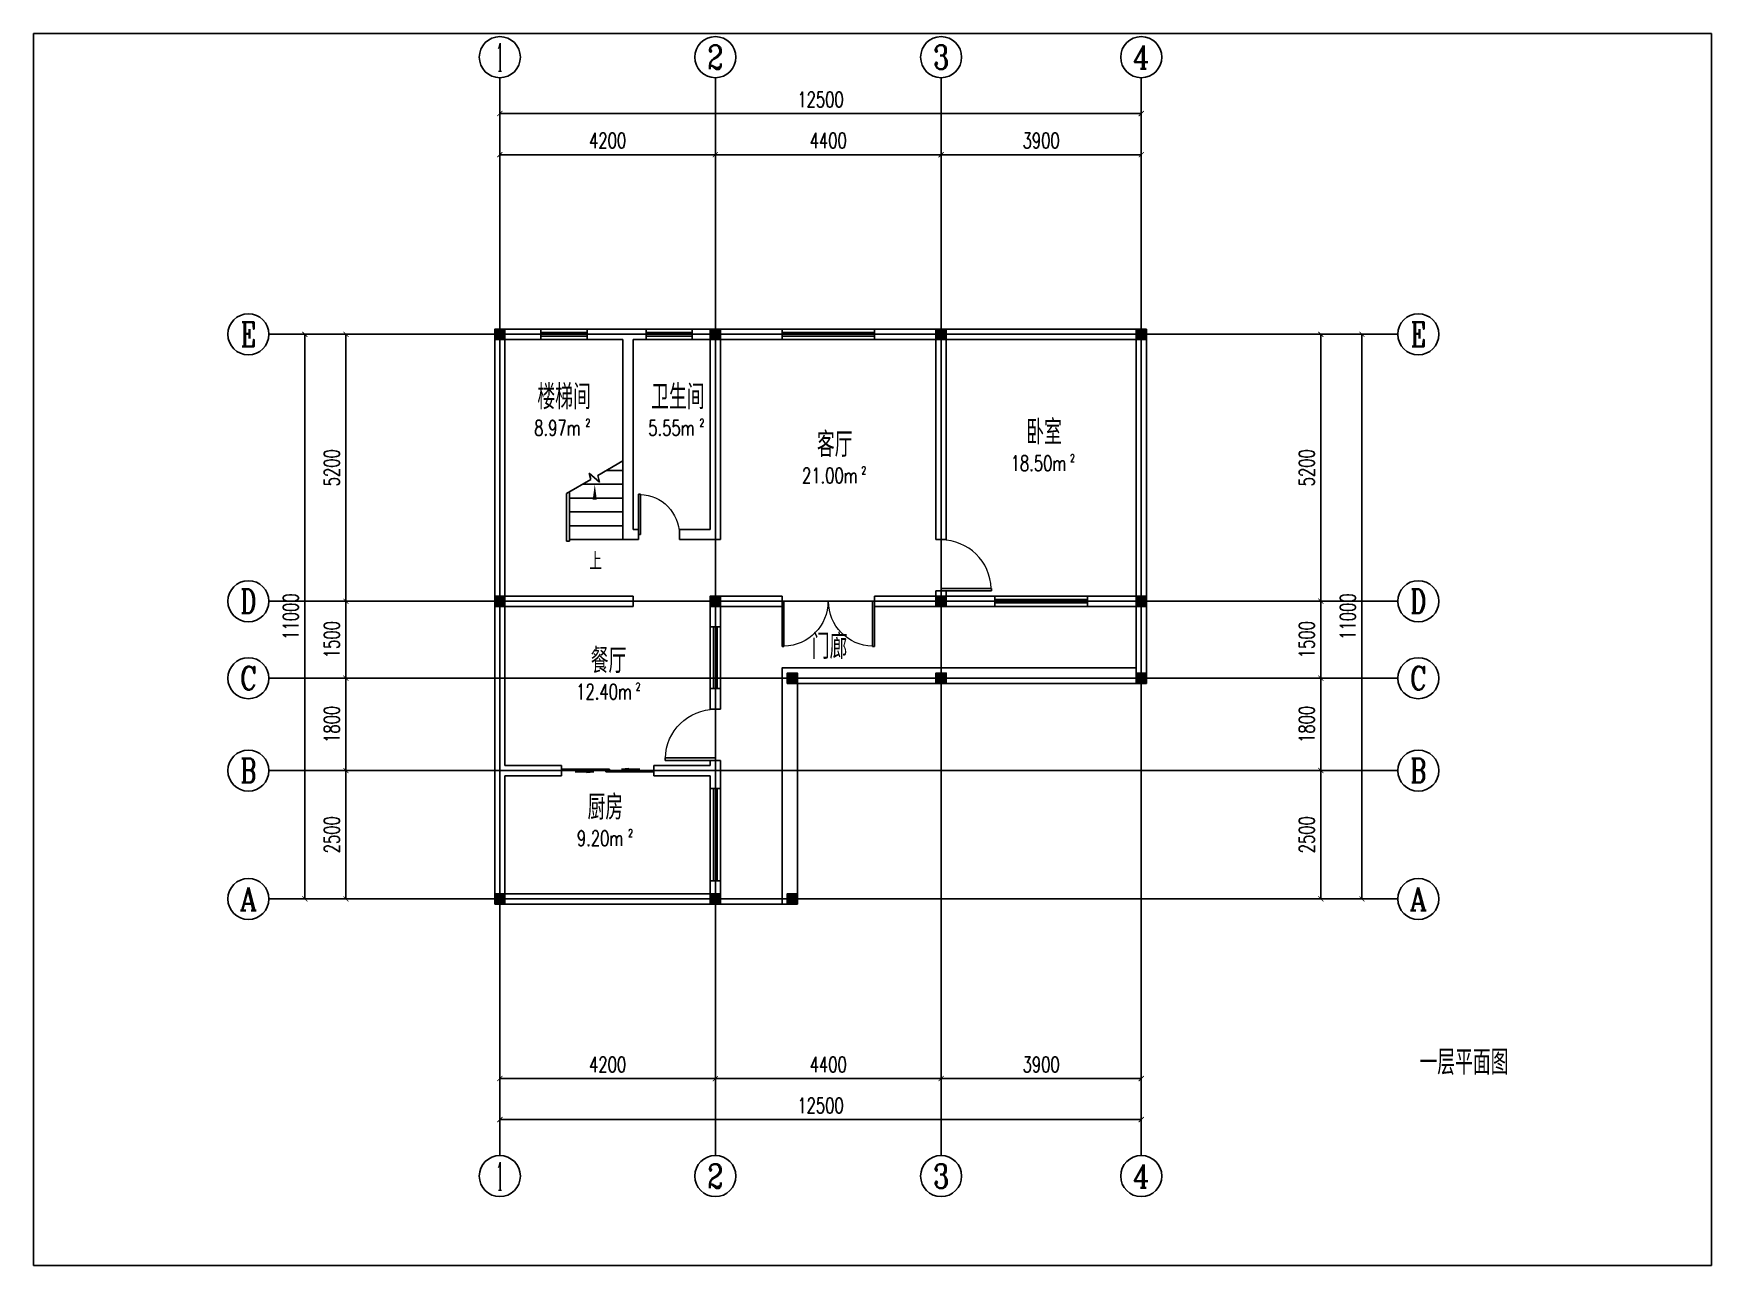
# Model space of a CAD drawing. Header units: millimetres. Extents: x 22619 to 89059, y -8810 to 15190.
# Drawn here: x 22619 to 55319, y -8810 to 15190 of the extents above; entities that cross this region are included whole.
import ezdxf
from ezdxf.enums import TextEntityAlignment as Align

# ---------------------------------------------------------------- set-up
doc = ezdxf.new("R2010")
doc.units = ezdxf.units.MM
for name, color, linetype in [('HT-A-AXIS-F01-NEW', 3, 'Continuous'), ('HT-A-AXIS-TEXT-F01-NEW', 7, 'Continuous'), ('HT-A-COLUMN-F01-NEW', 9, 'Continuous'), ('HT-A-DIMS-SYMB-F01-NEW', 3, 'Continuous'), ('HT-A-NOPLOT-F01-NEW', 1, 'Continuous'), ('HT-A-ROOM-F01-NEW', 7, 'Continuous'), ('HT-A-TEXT-F01-NEW', 7, 'Continuous'), ('HT-A-WALL-F01-NEW', 9, 'Continuous'), ('HT-A-WIND-F01-NEW', 4, 'Continuous'), ('PUB_HATCH', 8, 'Continuous'), ('PUB_TITLE', 4, 'Continuous'), ('STAIR', 2, 'Continuous')]:
    doc.layers.add(name, color=color, linetype=linetype)
doc.styles.add('_TCH_AXIS', font='COMPLEX', dxfattribs={"bigfont": 'GBCBIG'})
doc.styles.add('_TCH_DIM', font='SIMPLEX', dxfattribs={"bigfont": 'GBCBIG'})
doc.styles.add('_TCH_DIM_T3', font='SIMPLEX', dxfattribs={"width": 0.71, "bigfont": 'GBCBIG'})
doc.styles.add('_TCH_SPACE', font='SIMPLEX', dxfattribs={"bigfont": 'GBCBIG'})
doc.styles.add('COMPLEX', font='COMPLEX')
doc.dimstyles.new('_TCH_ARCH&&100', dxfattribs={"dimtxt": 297.5, "dimasz": 100, "dimexe": 250, "dimexo": 300, "dimgap": 126.25, "dimtad": 1, "dimdec": 0, "dimzin": 0, "dimdsep": 46, "dimtxsty": '_TCH_DIM_T3', "dimblk": 'ARCHTICK', "dimcen": 0.09, "dimclrt": 7, "dimazin": 2, "dimtfac": 1, "dimtdec": 0, "dimtix": 1, "dimtmove": 2, "dimatfit": 3, "dimfxl": 100, "dimtolj": 1, "dimtzin": 0, "dimarcsym": 0})

# ---------------------------------------------------------------- blocks, each defined once
blk = doc.blocks.new('_ArchTick')
at = {"color": 0, "linetype": 'ByBlock', "const_width": 0.15}
blk.add_lwpolyline([(-0.5, -0.5), (0.5, 0.5)], dxfattribs=at)
blk = doc.blocks.new('*D27')
at = {"layer": 'Defpoints', "color": 0, "transparency": 16777216}
for p in [(45206.44, 830.62), (47706.44, 830.62), (45206.44, -1669.38)]:
    blk.add_point(p, dxfattribs=at)
at = {"layer": 'HT-A-AXIS-F01-NEW', "color": 0, "lineweight": -2, "transparency": 16777216}
for p, q in [((45506.44, 830.62), (47956.44, 830.62)), ((47706.44, -1669.38), (47706.44, 830.62)), ((45506.44, -1669.38), (47956.44, -1669.38))]:
    blk.add_line(p, q, dxfattribs=at)
at = {"layer": 'HT-A-AXIS-F01-NEW', "color": 0, "lineweight": -2, "transparency": 16777216, "xscale": 100, "yscale": 100, "zscale": 100}
for p, rotation in [((47706.44, 830.62), 90), ((47706.44, -1669.38), 270)]:
    blk.add_blockref('_ArchTick', p, dxfattribs=dict(at, rotation=rotation))
at = {"layer": 'HT-A-AXIS-F01-NEW', "color": 7, "transparency": 16777216, "insert": (47431.44, -419.38), "char_height": 297.5, "attachment_point": 5, "rotation": 90, "style": '_TCH_DIM_T3'}
blk.add_mtext('\\A1;2500', dxfattribs=at)
blk = doc.blocks.new('*D28')
at = {"layer": 'Defpoints', "color": 0, "transparency": 16777216}
for p in [(45206.44, 2630.62), (47706.44, 2630.62), (45206.44, 830.62)]:
    blk.add_point(p, dxfattribs=at)
at = {"layer": 'HT-A-AXIS-F01-NEW', "color": 0, "lineweight": -2, "transparency": 16777216}
for p, q in [((45506.44, 2630.62), (47956.44, 2630.62)), ((47706.44, 830.62), (47706.44, 2630.62)), ((45506.44, 830.62), (47956.44, 830.62))]:
    blk.add_line(p, q, dxfattribs=at)
at = {"layer": 'HT-A-AXIS-F01-NEW', "color": 0, "lineweight": -2, "transparency": 16777216, "xscale": 100, "yscale": 100, "zscale": 100}
for p, rotation in [((47706.44, 2630.62), 90), ((47706.44, 830.62), 270)]:
    blk.add_blockref('_ArchTick', p, dxfattribs=dict(at, rotation=rotation))
at = {"layer": 'HT-A-AXIS-F01-NEW', "color": 7, "transparency": 16777216, "insert": (47431.44, 1730.62), "char_height": 297.5, "attachment_point": 5, "rotation": 90, "style": '_TCH_DIM_T3'}
blk.add_mtext('\\A1;1800', dxfattribs=at)
blk = doc.blocks.new('*D29')
at = {"layer": 'Defpoints', "color": 0, "transparency": 16777216}
for p in [(45206.44, 4130.62), (47706.44, 4130.62), (45206.44, 2630.62)]:
    blk.add_point(p, dxfattribs=at)
at = {"layer": 'HT-A-AXIS-F01-NEW', "color": 0, "lineweight": -2, "transparency": 16777216}
for p, q in [((45506.44, 4130.62), (47956.44, 4130.62)), ((47706.44, 2630.62), (47706.44, 4130.62)), ((45506.44, 2630.62), (47956.44, 2630.62))]:
    blk.add_line(p, q, dxfattribs=at)
at = {"layer": 'HT-A-AXIS-F01-NEW', "color": 0, "lineweight": -2, "transparency": 16777216, "xscale": 100, "yscale": 100, "zscale": 100}
for p, rotation in [((47706.44, 4130.62), 90), ((47706.44, 2630.62), 270)]:
    blk.add_blockref('_ArchTick', p, dxfattribs=dict(at, rotation=rotation))
at = {"layer": 'HT-A-AXIS-F01-NEW', "color": 7, "transparency": 16777216, "insert": (47431.44, 3380.62), "char_height": 297.5, "attachment_point": 5, "rotation": 90, "style": '_TCH_DIM_T3'}
blk.add_mtext('\\A1;1500', dxfattribs=at)
blk = doc.blocks.new('*D30')
at = {"layer": 'Defpoints', "color": 0, "transparency": 16777216}
for p in [(45206.44, 9330.62), (47706.44, 9330.62), (45206.44, 4130.62)]:
    blk.add_point(p, dxfattribs=at)
at = {"layer": 'HT-A-AXIS-F01-NEW', "color": 0, "lineweight": -2, "transparency": 16777216}
for p, q in [((45506.44, 9330.62), (47956.44, 9330.62)), ((47706.44, 4130.62), (47706.44, 9330.62)), ((45506.44, 4130.62), (47956.44, 4130.62))]:
    blk.add_line(p, q, dxfattribs=at)
at = {"layer": 'HT-A-AXIS-F01-NEW', "color": 0, "lineweight": -2, "transparency": 16777216, "xscale": 100, "yscale": 100, "zscale": 100}
for p, rotation in [((47706.44, 9330.62), 90), ((47706.44, 4130.62), 270)]:
    blk.add_blockref('_ArchTick', p, dxfattribs=dict(at, rotation=rotation))
at = {"layer": 'HT-A-AXIS-F01-NEW', "color": 7, "transparency": 16777216, "insert": (47431.44, 6730.62), "char_height": 297.5, "attachment_point": 5, "rotation": 90, "style": '_TCH_DIM_T3'}
blk.add_mtext('\\A1;5200', dxfattribs=at)
blk = doc.blocks.new('*D31')
at = {"layer": 'Defpoints', "color": 0, "transparency": 16777216}
for p in [(45206.44, 9330.62), (48506.44, 9330.62), (45206.44, -1669.38)]:
    blk.add_point(p, dxfattribs=at)
at = {"layer": 'HT-A-AXIS-F01-NEW', "color": 0, "lineweight": -2, "transparency": 16777216}
for p, q in [((45506.44, 9330.62), (48756.44, 9330.62)), ((48506.44, -1669.38), (48506.44, 9330.62)), ((45506.44, -1669.38), (48756.44, -1669.38))]:
    blk.add_line(p, q, dxfattribs=at)
at = {"layer": 'HT-A-AXIS-F01-NEW', "color": 0, "lineweight": -2, "transparency": 16777216, "xscale": 100, "yscale": 100, "zscale": 100}
for p, rotation in [((48506.44, 9330.62), 90), ((48506.44, -1669.38), 270)]:
    blk.add_blockref('_ArchTick', p, dxfattribs=dict(at, rotation=rotation))
at = {"layer": 'HT-A-AXIS-F01-NEW', "color": 7, "transparency": 16777216, "insert": (48231.44, 3830.62), "char_height": 297.5, "attachment_point": 5, "rotation": 90, "style": '_TCH_DIM_T3'}
blk.add_mtext('\\A1;11000', dxfattribs=at)
blk = doc.blocks.new('*D32')
at = {"layer": 'Defpoints', "color": 0, "transparency": 16777216}
for p in [(28706.44, 830.62), (31206.44, 830.62), (31206.44, -1669.38)]:
    blk.add_point(p, dxfattribs=at)
at = {"layer": 'HT-A-AXIS-F01-NEW', "color": 0, "lineweight": -2, "transparency": 16777216}
for p, q in [((30906.44, 830.62), (28456.44, 830.62)), ((28706.44, -1669.38), (28706.44, 830.62)), ((30906.44, -1669.38), (28456.44, -1669.38))]:
    blk.add_line(p, q, dxfattribs=at)
at = {"layer": 'HT-A-AXIS-F01-NEW', "color": 0, "lineweight": -2, "transparency": 16777216, "xscale": 100, "yscale": 100, "zscale": 100}
for p, rotation in [((28706.44, 830.62), 90), ((28706.44, -1669.38), 270)]:
    blk.add_blockref('_ArchTick', p, dxfattribs=dict(at, rotation=rotation))
at = {"layer": 'HT-A-AXIS-F01-NEW', "color": 7, "transparency": 16777216, "insert": (28431.44, -419.38), "char_height": 297.5, "attachment_point": 5, "rotation": 90, "style": '_TCH_DIM_T3'}
blk.add_mtext('\\A1;2500', dxfattribs=at)
blk = doc.blocks.new('*D33')
at = {"layer": 'Defpoints', "color": 0, "transparency": 16777216}
for p in [(28706.44, 2630.62), (31206.44, 2630.62), (31206.44, 830.62)]:
    blk.add_point(p, dxfattribs=at)
at = {"layer": 'HT-A-AXIS-F01-NEW', "color": 0, "lineweight": -2, "transparency": 16777216}
for p, q in [((30906.44, 2630.62), (28456.44, 2630.62)), ((28706.44, 830.62), (28706.44, 2630.62)), ((30906.44, 830.62), (28456.44, 830.62))]:
    blk.add_line(p, q, dxfattribs=at)
at = {"layer": 'HT-A-AXIS-F01-NEW', "color": 0, "lineweight": -2, "transparency": 16777216, "xscale": 100, "yscale": 100, "zscale": 100}
for p, rotation in [((28706.44, 2630.62), 90), ((28706.44, 830.62), 270)]:
    blk.add_blockref('_ArchTick', p, dxfattribs=dict(at, rotation=rotation))
at = {"layer": 'HT-A-AXIS-F01-NEW', "color": 7, "transparency": 16777216, "insert": (28431.44, 1730.62), "char_height": 297.5, "attachment_point": 5, "rotation": 90, "style": '_TCH_DIM_T3'}
blk.add_mtext('\\A1;1800', dxfattribs=at)
blk = doc.blocks.new('*D34')
at = {"layer": 'Defpoints', "color": 0, "transparency": 16777216}
for p in [(28706.44, 4130.62), (31206.44, 4130.62), (31206.44, 2630.62)]:
    blk.add_point(p, dxfattribs=at)
at = {"layer": 'HT-A-AXIS-F01-NEW', "color": 0, "lineweight": -2, "transparency": 16777216}
for p, q in [((30906.44, 4130.62), (28456.44, 4130.62)), ((28706.44, 2630.62), (28706.44, 4130.62)), ((30906.44, 2630.62), (28456.44, 2630.62))]:
    blk.add_line(p, q, dxfattribs=at)
at = {"layer": 'HT-A-AXIS-F01-NEW', "color": 0, "lineweight": -2, "transparency": 16777216, "xscale": 100, "yscale": 100, "zscale": 100}
for p, rotation in [((28706.44, 4130.62), 90), ((28706.44, 2630.62), 270)]:
    blk.add_blockref('_ArchTick', p, dxfattribs=dict(at, rotation=rotation))
at = {"layer": 'HT-A-AXIS-F01-NEW', "color": 7, "transparency": 16777216, "insert": (28431.44, 3380.62), "char_height": 297.5, "attachment_point": 5, "rotation": 90, "style": '_TCH_DIM_T3'}
blk.add_mtext('\\A1;1500', dxfattribs=at)
blk = doc.blocks.new('*D35')
at = {"layer": 'Defpoints', "color": 0, "transparency": 16777216}
for p in [(28706.44, 9330.62), (31206.44, 9330.62), (31206.44, 4130.62)]:
    blk.add_point(p, dxfattribs=at)
at = {"layer": 'HT-A-AXIS-F01-NEW', "color": 0, "lineweight": -2, "transparency": 16777216}
for p, q in [((30906.44, 9330.62), (28456.44, 9330.62)), ((28706.44, 4130.62), (28706.44, 9330.62)), ((30906.44, 4130.62), (28456.44, 4130.62))]:
    blk.add_line(p, q, dxfattribs=at)
at = {"layer": 'HT-A-AXIS-F01-NEW', "color": 0, "lineweight": -2, "transparency": 16777216, "xscale": 100, "yscale": 100, "zscale": 100}
for p, rotation in [((28706.44, 9330.62), 90), ((28706.44, 4130.62), 270)]:
    blk.add_blockref('_ArchTick', p, dxfattribs=dict(at, rotation=rotation))
at = {"layer": 'HT-A-AXIS-F01-NEW', "color": 7, "transparency": 16777216, "insert": (28431.44, 6730.62), "char_height": 297.5, "attachment_point": 5, "rotation": 90, "style": '_TCH_DIM_T3'}
blk.add_mtext('\\A1;5200', dxfattribs=at)
blk = doc.blocks.new('*D36')
at = {"layer": 'Defpoints', "color": 0, "transparency": 16777216}
for p in [(27906.44, 9330.62), (31206.44, 9330.62), (31206.44, -1669.38)]:
    blk.add_point(p, dxfattribs=at)
at = {"layer": 'HT-A-AXIS-F01-NEW', "color": 0, "lineweight": -2, "transparency": 16777216}
for p, q in [((30906.44, 9330.62), (27656.44, 9330.62)), ((27906.44, -1669.38), (27906.44, 9330.62)), ((30906.44, -1669.38), (27656.44, -1669.38))]:
    blk.add_line(p, q, dxfattribs=at)
at = {"layer": 'HT-A-AXIS-F01-NEW', "color": 0, "lineweight": -2, "transparency": 16777216, "xscale": 100, "yscale": 100, "zscale": 100}
for p, rotation in [((27906.44, 9330.62), 90), ((27906.44, -1669.38), 270)]:
    blk.add_blockref('_ArchTick', p, dxfattribs=dict(at, rotation=rotation))
at = {"layer": 'HT-A-AXIS-F01-NEW', "color": 7, "transparency": 16777216, "insert": (27631.44, 3830.62), "char_height": 297.5, "attachment_point": 5, "rotation": 90, "style": '_TCH_DIM_T3'}
blk.add_mtext('\\A1;11000', dxfattribs=at)
blk = doc.blocks.new('*D37')
at = {"layer": 'Defpoints', "color": 0, "transparency": 16777216}
for p in [(35906.44, 12830.62), (31706.44, 10330.62), (35906.44, 10330.62)]:
    blk.add_point(p, dxfattribs=at)
at = {"layer": 'HT-A-AXIS-F01-NEW', "color": 0, "lineweight": -2, "transparency": 16777216}
for p, q in [((31706.44, 10630.62), (31706.44, 13080.62)), ((35906.44, 10630.62), (35906.44, 13080.62)), ((31706.44, 12830.62), (35906.44, 12830.62))]:
    blk.add_line(p, q, dxfattribs=at)
at = {"layer": 'HT-A-AXIS-F01-NEW', "color": 0, "lineweight": -2, "transparency": 16777216, "xscale": 100, "yscale": 100, "zscale": 100, "rotation": 180}
blk.add_blockref('_ArchTick', (31706.44, 12830.62), dxfattribs=at)
at = {"layer": 'HT-A-AXIS-F01-NEW', "color": 0, "lineweight": -2, "transparency": 16777216, "xscale": 100, "yscale": 100, "zscale": 100}
blk.add_blockref('_ArchTick', (35906.44, 12830.62), dxfattribs=at)
at = {"layer": 'HT-A-AXIS-F01-NEW', "color": 7, "transparency": 16777216, "insert": (33806.44, 13105.62), "char_height": 297.5, "attachment_point": 5, "style": '_TCH_DIM_T3'}
blk.add_mtext('\\A1;4200', dxfattribs=at)
blk = doc.blocks.new('*D38')
at = {"layer": 'Defpoints', "color": 0, "transparency": 16777216}
for p in [(40306.44, 12830.62), (35906.44, 10330.62), (40306.44, 10330.62)]:
    blk.add_point(p, dxfattribs=at)
at = {"layer": 'HT-A-AXIS-F01-NEW', "color": 0, "lineweight": -2, "transparency": 16777216}
for p, q in [((35906.44, 10630.62), (35906.44, 13080.62)), ((40306.44, 10630.62), (40306.44, 13080.62)), ((35906.44, 12830.62), (40306.44, 12830.62))]:
    blk.add_line(p, q, dxfattribs=at)
at = {"layer": 'HT-A-AXIS-F01-NEW', "color": 0, "lineweight": -2, "transparency": 16777216, "xscale": 100, "yscale": 100, "zscale": 100, "rotation": 180}
blk.add_blockref('_ArchTick', (35906.44, 12830.62), dxfattribs=at)
at = {"layer": 'HT-A-AXIS-F01-NEW', "color": 0, "lineweight": -2, "transparency": 16777216, "xscale": 100, "yscale": 100, "zscale": 100}
blk.add_blockref('_ArchTick', (40306.44, 12830.62), dxfattribs=at)
at = {"layer": 'HT-A-AXIS-F01-NEW', "color": 7, "transparency": 16777216, "insert": (38106.44, 13105.62), "char_height": 297.5, "attachment_point": 5, "style": '_TCH_DIM_T3'}
blk.add_mtext('\\A1;4400', dxfattribs=at)
blk = doc.blocks.new('*D39')
at = {"layer": 'Defpoints', "color": 0, "transparency": 16777216}
for p in [(44206.44, 12830.62), (40306.44, 10330.62), (44206.44, 10330.62)]:
    blk.add_point(p, dxfattribs=at)
at = {"layer": 'HT-A-AXIS-F01-NEW', "color": 0, "lineweight": -2, "transparency": 16777216}
for p, q in [((40306.44, 10630.62), (40306.44, 13080.62)), ((44206.44, 10630.62), (44206.44, 13080.62)), ((40306.44, 12830.62), (44206.44, 12830.62))]:
    blk.add_line(p, q, dxfattribs=at)
at = {"layer": 'HT-A-AXIS-F01-NEW', "color": 0, "lineweight": -2, "transparency": 16777216, "xscale": 100, "yscale": 100, "zscale": 100, "rotation": 180}
blk.add_blockref('_ArchTick', (40306.44, 12830.62), dxfattribs=at)
at = {"layer": 'HT-A-AXIS-F01-NEW', "color": 0, "lineweight": -2, "transparency": 16777216, "xscale": 100, "yscale": 100, "zscale": 100}
blk.add_blockref('_ArchTick', (44206.44, 12830.62), dxfattribs=at)
at = {"layer": 'HT-A-AXIS-F01-NEW', "color": 7, "transparency": 16777216, "insert": (42256.44, 13105.62), "char_height": 297.5, "attachment_point": 5, "style": '_TCH_DIM_T3'}
blk.add_mtext('\\A1;3900', dxfattribs=at)
blk = doc.blocks.new('*D40')
at = {"layer": 'Defpoints', "color": 0, "transparency": 16777216}
for p in [(44206.44, 13630.62), (31706.44, 10330.62), (44206.44, 10330.62)]:
    blk.add_point(p, dxfattribs=at)
at = {"layer": 'HT-A-AXIS-F01-NEW', "color": 0, "lineweight": -2, "transparency": 16777216}
for p, q in [((31706.44, 10630.62), (31706.44, 13880.62)), ((44206.44, 10630.62), (44206.44, 13880.62)), ((31706.44, 13630.62), (44206.44, 13630.62))]:
    blk.add_line(p, q, dxfattribs=at)
at = {"layer": 'HT-A-AXIS-F01-NEW', "color": 0, "lineweight": -2, "transparency": 16777216, "xscale": 100, "yscale": 100, "zscale": 100, "rotation": 180}
blk.add_blockref('_ArchTick', (31706.44, 13630.62), dxfattribs=at)
at = {"layer": 'HT-A-AXIS-F01-NEW', "color": 0, "lineweight": -2, "transparency": 16777216, "xscale": 100, "yscale": 100, "zscale": 100}
blk.add_blockref('_ArchTick', (44206.44, 13630.62), dxfattribs=at)
at = {"layer": 'HT-A-AXIS-F01-NEW', "color": 7, "transparency": 16777216, "insert": (37956.44, 13905.62), "char_height": 297.5, "attachment_point": 5, "style": '_TCH_DIM_T3'}
blk.add_mtext('\\A1;12500', dxfattribs=at)
blk = doc.blocks.new('*D41')
at = {"layer": 'Defpoints', "color": 0, "transparency": 16777216}
for p in [(31706.44, -2669.38), (35906.44, -2669.38), (35906.44, -5169.38)]:
    blk.add_point(p, dxfattribs=at)
at = {"layer": 'HT-A-AXIS-F01-NEW', "color": 0, "lineweight": -2, "transparency": 16777216}
for p, q in [((31706.44, -2969.38), (31706.44, -5419.38)), ((35906.44, -2969.38), (35906.44, -5419.38)), ((31706.44, -5169.38), (35906.44, -5169.38))]:
    blk.add_line(p, q, dxfattribs=at)
at = {"layer": 'HT-A-AXIS-F01-NEW', "color": 0, "lineweight": -2, "transparency": 16777216, "xscale": 100, "yscale": 100, "zscale": 100, "rotation": 180}
blk.add_blockref('_ArchTick', (31706.44, -5169.38), dxfattribs=at)
at = {"layer": 'HT-A-AXIS-F01-NEW', "color": 0, "lineweight": -2, "transparency": 16777216, "xscale": 100, "yscale": 100, "zscale": 100}
blk.add_blockref('_ArchTick', (35906.44, -5169.38), dxfattribs=at)
at = {"layer": 'HT-A-AXIS-F01-NEW', "color": 7, "transparency": 16777216, "insert": (33806.44, -4894.38), "char_height": 297.5, "attachment_point": 5, "style": '_TCH_DIM_T3'}
blk.add_mtext('\\A1;4200', dxfattribs=at)
blk = doc.blocks.new('*D42')
at = {"layer": 'Defpoints', "color": 0, "transparency": 16777216}
for p in [(35906.44, -2669.38), (40306.44, -2669.38), (40306.44, -5169.38)]:
    blk.add_point(p, dxfattribs=at)
at = {"layer": 'HT-A-AXIS-F01-NEW', "color": 0, "lineweight": -2, "transparency": 16777216}
for p, q in [((35906.44, -2969.38), (35906.44, -5419.38)), ((40306.44, -2969.38), (40306.44, -5419.38)), ((35906.44, -5169.38), (40306.44, -5169.38))]:
    blk.add_line(p, q, dxfattribs=at)
at = {"layer": 'HT-A-AXIS-F01-NEW', "color": 0, "lineweight": -2, "transparency": 16777216, "xscale": 100, "yscale": 100, "zscale": 100, "rotation": 180}
blk.add_blockref('_ArchTick', (35906.44, -5169.38), dxfattribs=at)
at = {"layer": 'HT-A-AXIS-F01-NEW', "color": 0, "lineweight": -2, "transparency": 16777216, "xscale": 100, "yscale": 100, "zscale": 100}
blk.add_blockref('_ArchTick', (40306.44, -5169.38), dxfattribs=at)
at = {"layer": 'HT-A-AXIS-F01-NEW', "color": 7, "transparency": 16777216, "insert": (38106.44, -4894.38), "char_height": 297.5, "attachment_point": 5, "style": '_TCH_DIM_T3'}
blk.add_mtext('\\A1;4400', dxfattribs=at)
blk = doc.blocks.new('*D43')
at = {"layer": 'Defpoints', "color": 0, "transparency": 16777216}
for p in [(40306.44, -2669.38), (44206.44, -2669.38), (44206.44, -5169.38)]:
    blk.add_point(p, dxfattribs=at)
at = {"layer": 'HT-A-AXIS-F01-NEW', "color": 0, "lineweight": -2, "transparency": 16777216}
for p, q in [((40306.44, -2969.38), (40306.44, -5419.38)), ((44206.44, -2969.38), (44206.44, -5419.38)), ((40306.44, -5169.38), (44206.44, -5169.38))]:
    blk.add_line(p, q, dxfattribs=at)
at = {"layer": 'HT-A-AXIS-F01-NEW', "color": 0, "lineweight": -2, "transparency": 16777216, "xscale": 100, "yscale": 100, "zscale": 100, "rotation": 180}
blk.add_blockref('_ArchTick', (40306.44, -5169.38), dxfattribs=at)
at = {"layer": 'HT-A-AXIS-F01-NEW', "color": 0, "lineweight": -2, "transparency": 16777216, "xscale": 100, "yscale": 100, "zscale": 100}
blk.add_blockref('_ArchTick', (44206.44, -5169.38), dxfattribs=at)
at = {"layer": 'HT-A-AXIS-F01-NEW', "color": 7, "transparency": 16777216, "insert": (42256.44, -4894.38), "char_height": 297.5, "attachment_point": 5, "style": '_TCH_DIM_T3'}
blk.add_mtext('\\A1;3900', dxfattribs=at)
blk = doc.blocks.new('*D44')
at = {"layer": 'Defpoints', "color": 0, "transparency": 16777216}
for p in [(31706.44, -2669.38), (44206.44, -2669.38), (44206.44, -5969.38)]:
    blk.add_point(p, dxfattribs=at)
at = {"layer": 'HT-A-AXIS-F01-NEW', "color": 0, "lineweight": -2, "transparency": 16777216}
for p, q in [((31706.44, -2969.38), (31706.44, -6219.38)), ((44206.44, -2969.38), (44206.44, -6219.38)), ((31706.44, -5969.38), (44206.44, -5969.38))]:
    blk.add_line(p, q, dxfattribs=at)
at = {"layer": 'HT-A-AXIS-F01-NEW', "color": 0, "lineweight": -2, "transparency": 16777216, "xscale": 100, "yscale": 100, "zscale": 100, "rotation": 180}
blk.add_blockref('_ArchTick', (31706.44, -5969.38), dxfattribs=at)
at = {"layer": 'HT-A-AXIS-F01-NEW', "color": 0, "lineweight": -2, "transparency": 16777216, "xscale": 100, "yscale": 100, "zscale": 100}
blk.add_blockref('_ArchTick', (44206.44, -5969.38), dxfattribs=at)
at = {"layer": 'HT-A-AXIS-F01-NEW', "color": 7, "transparency": 16777216, "insert": (37956.44, -5694.38), "char_height": 297.5, "attachment_point": 5, "style": '_TCH_DIM_T3'}
blk.add_mtext('\\A1;12500', dxfattribs=at)
blk = doc.blocks.new('_FZH')
blk.add_lwpolyline([(-0.5, -0.5), (0.5, -0.5), (0.5, 0.5), (-0.5, 0.5)], close=True)
at = {"layer": 'PUB_HATCH'}
blk.add_solid([(-0.5, -0.5), (0.5, -0.5), (-0.5, 0.5), (0.5, 0.5)], dxfattribs=at)
blk = doc.blocks.new('_AXISO')
blk.add_circle((0, 0), 0.5)
at = {"layer": 'HT-A-AXIS-TEXT-F01-NEW', "style": 'COMPLEX', "width": 1.04}
blk.add_attdef('A', text='', height=0.56, dxfattribs=at).set_placement((-0.25, -0.28), (0.25, -0.28), align=Align.FIT)
blk = doc.blocks.new('$DorLib2D$00000001')
for p, q in [((0.45, 0.98), (0.5, 0.98)), ((0.45, 0), (0.45, 0.98)), ((0.5, 0), (0.5, 0.98)), ((0.5, 0), (0.45, 0))]:
    blk.add_line(p, q)
at = {"lineweight": 13}
blk.add_arc((0.48, 0), 0.975, 91.47, 180, dxfattribs=at)
blk = doc.blocks.new('$DorLib2D$00000002')
for p, q in [((-0.5, 0), (-0.5, 0.49)), ((-0.48, 0.49), (-0.5, 0.49)), ((-0.48, 0), (-0.48, 0.49)), ((0.48, 0), (0.48, 0.49)), ((0.48, 0.49), (0.5, 0.49)), ((0.5, 0), (0.5, 0.49)), ((-0.5, 0), (-0.48, 0)), ((0.5, 0), (0.48, 0))]:
    blk.add_line(p, q)
at = {"lineweight": 13}
for centre, start, end in [((-0.49, 0), 0, 88.53), ((0.49, 0), 91.47, 180)]:
    blk.add_arc(centre, 0.487, start, end, dxfattribs=at)
blk = doc.blocks.new('$TCHSYS$WIN2D')
for p, q in [((-0.5, 0.5), (0.5, 0.5)), ((-0.5, 0.5), (-0.5, -0.5)), ((0.5, 0.5), (0.5, -0.5)), ((0.5, 0.17), (-0.5, 0.17)), ((0.5, -0.17), (-0.5, -0.17)), ((-0.5, -0.5), (0.5, -0.5))]:
    blk.add_line(p, q)
blk = doc.blocks.new('$DorLib2D$00000131')
at = {"color": 0, "linetype": 'Continuous'}
for p, q in [((0.15, 0.13), (0.23, 0.2)), ((0.23, 0.2), (0.23, 0.13)), ((-0.5, 0.13), (-0.5, 0)), ((0.02, 0.13), (-0.5, 0.13)), ((-0.5, 0), (0.02, 0)), ((-0.02, 0), (0.5, 0)), ((-0.02, -0.13), (-0.02, 0)), ((0.02, 0), (0.02, 0.13)), ((0.35, 0.13), (0.15, 0.13)), ((0.5, 0), (0.5, -0.13)), ((-0.35, -0.13), (-0.15, -0.13)), ((-0.23, -0.2), (-0.23, -0.13)), ((-0.15, -0.13), (-0.23, -0.2)), ((0.5, -0.13), (-0.02, -0.13))]:
    blk.add_line(p, q, dxfattribs=at)

msp = doc.modelspace()

# ---------------------------------------------------------------- linework, layer by layer
for points in [[(44106.44, 2830.62), (37206.44, 2830.62), (37206.44, -1769.38)], [(44106.44, 2530.62), (37506.44, 2530.62), (37506.44, -1769.38)], [(36006.44, -1769.38), (37506.44, -1769.38)]]:
    msp.add_lwpolyline(points)
at = {"layer": 'HT-A-AXIS-F01-NEW'}
for p, q in [((31706.44, 10330.62), (31706.44, 14330.62)), ((35906.44, 10330.62), (35906.44, 14330.62)), ((40306.44, 10330.62), (40306.44, 14330.62)), ((44206.44, 10330.62), (44206.44, 14330.62)), ((31206.44, 9330.62), (27206.44, 9330.62)), ((45206.44, 9330.62), (49206.44, 9330.62)), ((31206.44, 4130.62), (27206.44, 4130.62)), ((45206.44, 4130.62), (49206.44, 4130.62)), ((31206.44, 2630.62), (27206.44, 2630.62)), ((45206.44, 2630.62), (49206.44, 2630.62)), ((31206.44, 830.62), (27206.44, 830.62)), ((45206.44, 830.62), (49206.44, 830.62)), ((31206.44, -1669.38), (27206.44, -1669.38)), ((45206.44, -1669.38), (49206.44, -1669.38)), ((31706.44, -2669.38), (31706.44, -6669.38)), ((35906.44, -2669.38), (35906.44, -6669.38)), ((40306.44, -2669.38), (40306.44, -6669.38)), ((44206.44, -2669.38), (44206.44, -6669.38))]:
    msp.add_line(p, q, dxfattribs=at)
at = {"layer": 'HT-A-DIMS-SYMB-F01-NEW'}
msp.add_lwpolyline([(33556.44, 5195.62, 0, 0, 0), (33556.44, 6410.62, 0, 80, 0), (33556.44, 6110.62, 0, 0, 0)], format="xyseb", dxfattribs=at)
at = {"layer": 'HT-A-NOPLOT-F01-NEW'}
for p, q in [((31706.44, -2669.38), (31706.44, 10330.62)), ((35906.44, -2669.38), (35906.44, 10330.62)), ((40306.44, -2669.38), (40306.44, 10330.62)), ((44206.44, -2669.38), (44206.44, 10330.62)), ((31206.44, 9330.62), (45206.44, 9330.62)), ((31206.44, 4130.62), (45206.44, 4130.62)), ((31206.44, 2630.62), (45206.44, 2630.62)), ((31206.44, 830.62), (45206.44, 830.62)), ((31206.44, -1669.38), (45206.44, -1669.38))]:
    msp.add_line(p, q, dxfattribs=at)
at = {"layer": 'HT-A-WALL-F01-NEW'}
for p, q in [((31606.44, 4230.62), (31606.44, 9230.62)), ((32506.44, 9430.62), (31806.44, 9430.62)), ((31806.44, 9230.62), (32506.44, 9230.62)), ((31806.44, 4230.62), (31806.44, 9230.62)), ((32506.44, 9230.62), (32506.44, 9430.62)), ((34206.44, 9430.62), (33406.44, 9430.62)), ((33406.44, 9430.62), (33406.44, 9230.62)), ((33406.44, 9230.62), (34106.44, 9230.62)), ((34106.44, 9230.62), (34106.44, 5330.62)), ((34556.44, 9430.62), (34206.44, 9430.62)), ((34306.44, 9230.62), (34306.44, 5530.62)), ((34306.44, 9230.62), (34556.44, 9230.62)), ((34556.44, 9230.62), (34556.44, 9430.62)), ((35806.44, 9430.62), (35456.44, 9430.62)), ((35456.44, 9430.62), (35456.44, 9230.62)), ((35456.44, 9230.62), (35806.44, 9230.62)), ((35806.44, 9230.62), (35806.44, 5530.62)), ((37206.44, 9430.62), (36006.44, 9430.62)), ((36006.44, 9230.62), (37206.44, 9230.62)), ((36006.44, 9230.62), (36006.44, 5330.62)), ((37206.44, 9230.62), (37206.44, 9430.62)), ((40206.44, 9430.62), (39006.44, 9430.62)), ((39006.44, 9430.62), (39006.44, 9230.62)), ((39006.44, 9230.62), (40206.44, 9230.62)), ((40206.44, 9230.62), (40206.44, 5330.62)), ((40406.44, 9430.62), (44106.44, 9430.62)), ((40406.44, 5330.62), (40406.44, 9230.62)), ((40406.44, 9230.62), (44106.44, 9230.62)), ((44106.44, 9230.62), (44106.44, 4230.62)), ((44306.44, 9230.62), (44306.44, 4230.62)), ((34106.44, 5330.62), (34406.44, 5330.62)), ((34406.44, 5530.62), (34306.44, 5530.62)), ((34406.44, 5330.62), (34406.44, 5530.62)), ((35806.44, 5530.62), (35206.44, 5530.62)), ((35206.44, 5530.62), (35206.44, 5330.62)), ((35206.44, 5330.62), (36006.44, 5330.62)), ((40206.44, 5330.62), (40406.44, 5330.62)), ((40406.44, 4330.62), (40206.44, 4330.62)), ((40206.44, 4330.62), (40206.44, 4230.62)), ((40406.44, 4230.62), (40406.44, 4330.62)), ((31606.44, 830.62), (31606.44, 4030.62)), ((31806.44, 4230.62), (34306.44, 4230.62)), ((31806.44, 4030.62), (34306.44, 4030.62)), ((31806.44, 930.62), (31806.44, 4030.62)), ((34306.44, 4230.62), (34306.44, 4030.62)), ((35806.44, 4030.62), (35806.44, 3630.62)), ((37206.44, 4230.62), (36006.44, 4230.62)), ((36006.44, 3630.62), (36006.44, 4030.62)), ((36006.44, 4030.62), (37206.44, 4030.62)), ((37206.44, 4030.62), (37206.44, 4230.62)), ((40206.44, 4230.62), (39006.44, 4230.62)), ((39006.44, 4230.62), (39006.44, 4030.62)), ((39006.44, 4030.62), (40206.44, 4030.62)), ((41356.44, 4230.62), (40406.44, 4230.62)), ((40406.44, 4030.62), (41356.44, 4030.62)), ((41356.44, 4030.62), (41356.44, 4230.62)), ((44106.44, 4230.62), (43156.44, 4230.62)), ((43156.44, 4230.62), (43156.44, 4030.62)), ((43156.44, 4030.62), (44106.44, 4030.62)), ((44106.44, 4030.62), (44106.44, 2730.62)), ((44306.44, 4030.62), (44306.44, 2730.62)), ((35806.44, 3630.62), (36006.44, 3630.62)), ((35806.44, 2430.62), (35806.44, 2030.62)), ((36006.44, 2430.62), (35806.44, 2430.62)), ((36006.44, 2030.62), (36006.44, 2430.62)), ((35806.44, 2030.62), (36006.44, 2030.62)), ((36006.44, 1030.62), (35806.44, 1030.62)), ((35806.44, 1030.62), (35806.44, 930.62)), ((36006.44, 830.62), (36006.44, 1030.62)), ((31606.44, -1569.38), (31606.44, 830.62)), ((32906.44, 930.62), (31806.44, 930.62)), ((31806.44, -1569.38), (31806.44, 730.62)), ((31806.44, 730.62), (32906.44, 730.62)), ((32906.44, 730.62), (32906.44, 930.62)), ((35806.44, 930.62), (34706.44, 930.62)), ((34706.44, 930.62), (34706.44, 730.62)), ((34706.44, 730.62), (35806.44, 730.62)), ((35806.44, 730.62), (35806.44, 480.62)), ((36006.44, 480.62), (36006.44, 830.62)), ((35806.44, 480.62), (36006.44, 480.62)), ((35806.44, -1569.38), (31806.44, -1569.38)), ((36006.44, -1319.38), (35806.44, -1319.38)), ((35806.44, -1319.38), (35806.44, -1569.38)), ((36006.44, -1569.38), (36006.44, -1319.38)), ((35806.44, -1769.38), (31806.44, -1769.38))]:
    msp.add_line(p, q, dxfattribs=at)
at = {"layer": 'PUB_TITLE'}
msp.add_lwpolyline([(22619.14, -8809.87), (55319.14, -8809.87), (55319.14, 15190.13), (22619.14, 15190.13)], close=True, dxfattribs=at)
at = {"layer": 'STAIR'}
for p, q in [((33651.9, 6450.16), (33445.85, 6623.05)), ((33445.85, 6623.05), (33478.63, 6500.7)), ((34106.44, 6863.16), (33616.96, 6580.56)), ((33616.96, 6580.56), (33651.9, 6450.16)), ((33790.26, 6680.62), (34106.44, 6680.62)), ((34106.44, 5330.62), (34106.44, 6863.16)), ((33478.63, 6500.7), (33006.44, 6228.08)), ((33006.44, 5330.62), (33006.44, 6228.08)), ((33006.44, 5300.62), (33006.44, 6228.08)), ((33066.44, 5300.62), (33066.44, 6262.72)), ((33322.61, 6410.62), (34106.44, 6410.62)), ((33066.44, 6140.62), (34106.44, 6140.62)), ((33066.44, 5870.62), (34106.44, 5870.62)), ((33066.44, 5600.62), (34106.44, 5600.62)), ((33006.44, 5300.62), (33066.44, 5300.62)), ((33066.44, 5330.62), (34106.44, 5330.62))]:
    msp.add_line(p, q, dxfattribs=at)

# ---------------------------------------------------------------- block references
at = {"layer": 'HT-A-AXIS-F01-NEW'}
ref = msp.add_blockref('_AXISO', (31706.44, 14730.62), dxfattribs=dict(at, xscale=800, yscale=800, zscale=800))
ref.add_attrib('A', '1', dxfattribs={"layer": 'HT-A-AXIS-TEXT-F01-NEW', "height": 544.77, "style": '_TCH_AXIS', "width": 0.56}).set_placement((31641.58, 14458.24), (31771.29, 14458.24), align=Align.FIT)
ref = msp.add_blockref('_AXISO', (35906.44, 14730.62), dxfattribs=dict(at, xscale=800, yscale=800, zscale=800))
ref.add_attrib('A', '2', dxfattribs={"layer": 'HT-A-AXIS-TEXT-F01-NEW', "height": 465.95, "style": '_TCH_AXIS'}).set_placement((35751.12, 14497.65), (36061.75, 14497.65), align=Align.FIT)
ref = msp.add_blockref('_AXISO', (40306.44, 14730.62), dxfattribs=dict(at, xscale=800, yscale=800, zscale=800))
ref.add_attrib('A', '3', dxfattribs={"layer": 'HT-A-AXIS-TEXT-F01-NEW', "height": 465.95, "style": '_TCH_AXIS'}).set_placement((40151.12, 14497.65), (40461.75, 14497.65), align=Align.FIT)
ref = msp.add_blockref('_AXISO', (44206.44, 14730.62), dxfattribs=dict(at, xscale=800, yscale=800, zscale=800))
ref.add_attrib('A', '4', dxfattribs={"layer": 'HT-A-AXIS-TEXT-F01-NEW', "height": 455.69, "style": '_TCH_AXIS', "width": 0.94}).set_placement((44043.69, 14502.78), (44369.18, 14502.78), align=Align.FIT)
ref = msp.add_blockref('_AXISO', (26806.44, 9330.62), dxfattribs=dict(at, xscale=800, yscale=800, zscale=800))
ref.add_attrib('A', 'E', dxfattribs={"layer": 'HT-A-AXIS-TEXT-F01-NEW', "height": 476.15, "style": '_TCH_AXIS', "width": 0.81}).set_placement((26659.06, 9092.55), (26953.82, 9092.55), align=Align.FIT)
ref = msp.add_blockref('_AXISO', (49606.44, 9330.62), dxfattribs=dict(at, xscale=800, yscale=800, zscale=800))
ref.add_attrib('A', 'E', dxfattribs={"layer": 'HT-A-AXIS-TEXT-F01-NEW', "height": 476.15, "style": '_TCH_AXIS', "width": 0.81}).set_placement((49459.06, 9092.55), (49753.82, 9092.55), align=Align.FIT)
ref = msp.add_blockref('_AXISO', (26806.44, 4130.62), dxfattribs=dict(at, xscale=800, yscale=800, zscale=800))
ref.add_attrib('A', 'D', dxfattribs={"layer": 'HT-A-AXIS-TEXT-F01-NEW', "height": 465.95, "style": '_TCH_AXIS', "width": 0.82}).set_placement((26651.12, 3897.65), (26961.75, 3897.65), align=Align.FIT)
ref = msp.add_blockref('_AXISO', (49606.44, 4130.62), dxfattribs=dict(at, xscale=800, yscale=800, zscale=800))
ref.add_attrib('A', 'D', dxfattribs={"layer": 'HT-A-AXIS-TEXT-F01-NEW', "height": 465.95, "style": '_TCH_AXIS', "width": 0.82}).set_placement((49451.12, 3897.65), (49761.75, 3897.65), align=Align.FIT)
ref = msp.add_blockref('_AXISO', (26806.44, 2630.62), dxfattribs=dict(at, xscale=800, yscale=800, zscale=800))
ref.add_attrib('A', 'C', dxfattribs={"layer": 'HT-A-AXIS-TEXT-F01-NEW', "height": 455.69, "style": '_TCH_AXIS'}).set_placement((26643.69, 2402.78), (26969.18, 2402.78), align=Align.FIT)
ref = msp.add_blockref('_AXISO', (49606.44, 2630.62), dxfattribs=dict(at, xscale=800, yscale=800, zscale=800))
ref.add_attrib('A', 'C', dxfattribs={"layer": 'HT-A-AXIS-TEXT-F01-NEW', "height": 455.69, "style": '_TCH_AXIS'}).set_placement((49443.69, 2402.78), (49769.18, 2402.78), align=Align.FIT)
ref = msp.add_blockref('_AXISO', (26806.44, 830.62), dxfattribs=dict(at, xscale=800, yscale=800, zscale=800))
ref.add_attrib('A', 'B', dxfattribs={"layer": 'HT-A-AXIS-TEXT-F01-NEW', "height": 465.95, "style": '_TCH_AXIS', "width": 0.82}).set_placement((26651.12, 597.65), (26961.75, 597.65), align=Align.FIT)
ref = msp.add_blockref('_AXISO', (49606.44, 830.62), dxfattribs=dict(at, xscale=800, yscale=800, zscale=800))
ref.add_attrib('A', 'B', dxfattribs={"layer": 'HT-A-AXIS-TEXT-F01-NEW', "height": 465.95, "style": '_TCH_AXIS', "width": 0.82}).set_placement((49451.12, 597.65), (49761.75, 597.65), align=Align.FIT)
ref = msp.add_blockref('_AXISO', (26806.44, -1669.38), dxfattribs=dict(at, xscale=800, yscale=800, zscale=800))
ref.add_attrib('A', 'A', dxfattribs={"layer": 'HT-A-AXIS-TEXT-F01-NEW', "height": 445.44, "style": '_TCH_AXIS', "width": 0.89}).set_placement((26636.74, -1892.1), (26976.13, -1892.1), align=Align.FIT)
ref = msp.add_blockref('_AXISO', (49606.44, -1669.38), dxfattribs=dict(at, xscale=800, yscale=800, zscale=800))
ref.add_attrib('A', 'A', dxfattribs={"layer": 'HT-A-AXIS-TEXT-F01-NEW', "height": 445.44, "style": '_TCH_AXIS', "width": 0.89}).set_placement((49436.74, -1892.1), (49776.13, -1892.1), align=Align.FIT)
ref = msp.add_blockref('_AXISO', (31706.44, -7069.38), dxfattribs=dict(at, xscale=800, yscale=800, zscale=800))
ref.add_attrib('A', '1', dxfattribs={"layer": 'HT-A-AXIS-TEXT-F01-NEW', "height": 544.77, "style": '_TCH_AXIS', "width": 0.56}).set_placement((31641.58, -7341.76), (31771.29, -7341.76), align=Align.FIT)
ref = msp.add_blockref('_AXISO', (35906.44, -7069.38), dxfattribs=dict(at, xscale=800, yscale=800, zscale=800))
ref.add_attrib('A', '2', dxfattribs={"layer": 'HT-A-AXIS-TEXT-F01-NEW', "height": 465.95, "style": '_TCH_AXIS'}).set_placement((35751.12, -7302.35), (36061.75, -7302.35), align=Align.FIT)
ref = msp.add_blockref('_AXISO', (40306.44, -7069.38), dxfattribs=dict(at, xscale=800, yscale=800, zscale=800))
ref.add_attrib('A', '3', dxfattribs={"layer": 'HT-A-AXIS-TEXT-F01-NEW', "height": 465.95, "style": '_TCH_AXIS'}).set_placement((40151.12, -7302.35), (40461.75, -7302.35), align=Align.FIT)
ref = msp.add_blockref('_AXISO', (44206.44, -7069.38), dxfattribs=dict(at, xscale=800, yscale=800, zscale=800))
ref.add_attrib('A', '4', dxfattribs={"layer": 'HT-A-AXIS-TEXT-F01-NEW', "height": 455.69, "style": '_TCH_AXIS', "width": 0.94}).set_placement((44043.69, -7297.22), (44369.18, -7297.22), align=Align.FIT)
at = {"layer": 'HT-A-COLUMN-F01-NEW', "xscale": 200, "yscale": 200, "zscale": 200}
for p in [(31706.44, 9330.62), (35906.44, 9330.62), (40306.44, 9330.62), (44206.44, 9330.62), (31706.44, 4130.62), (35906.44, 4130.62), (40306.44, 4130.62), (44206.44, 4130.62), (37406.44, 2630.62), (40306.44, 2630.62), (44206.44, 2630.62), (31706.44, -1669.38), (35906.44, -1669.38), (37406.44, -1669.38)]:
    msp.add_blockref('_FZH', p, dxfattribs=at)
at = {"layer": 'HT-A-WIND-F01-NEW'}
for name, p, xscale, yscale, zscale, rotation in [('$TCHSYS$WIN2D', (32956.44, 9330.62), -900, -200, -900, 360), ('$DorLib2D$00000001', (34806.44, 5430.62), 800, -800, 800, 180), ('$DorLib2D$00000001', (40306.44, 4830.62), 1000, 1000, 1000, 270), ('$DorLib2D$00000002', (38106.44, 4130.62), -1800, 1800, -1800, 180), ('$TCHSYS$WIN2D', (42256.44, 4130.62), -1800, -200, -1800, 180), ('$TCHSYS$WIN2D', (35906.44, 3030.62), -1200, -200, -1200, 270), ('$DorLib2D$00000001', (35906.44, 1530.62), 1000, -1000, 1000, 270), ('$TCHSYS$WIN2D', (35906.44, -419.38), -1800, 200, -1800, 270)]:
    msp.add_blockref(name, p, dxfattribs=dict(at, xscale=xscale, yscale=yscale, zscale=zscale, rotation=rotation))
at = {"layer": 'HT-A-WIND-F01-NEW', "yscale": 200}
for name, p, xscale, zscale in [('$TCHSYS$WIN2D', (35006.44, 9330.62), -900, -900), ('$TCHSYS$WIN2D', (38106.44, 9330.62), 1800, 1800), ('$DorLib2D$00000131', (33806.44, 830.62), 1800, 1800)]:
    msp.add_blockref(name, p, dxfattribs=dict(at, xscale=xscale, zscale=zscale))

# ---------------------------------------------------------------- texts
at = {"layer": 'HT-A-ROOM-F01-NEW', "style": '_TCH_SPACE'}
for s, p in [('楼梯间', (32437.89, 7869.7)), ('卫生间', (34654.91, 7869.7)), ('卧室', (41964.95, 7181.11)), ('客厅', (37885.27, 6941.84)), ('门廊', (37785.77, 3006.69)), ('餐厅', (33477.29, 2730.62)), ('厨房', (33415.97, -124.61)), ('一层平面图', (49628.16, -5094.17))]:
    msp.add_text(s, height=482.27, dxfattribs=at).set_placement(p)
at = {"layer": 'HT-A-ROOM-F01-NEW', "style": '_TCH_SPACE', "width": 0.71}
for s, height, p in [('8.97m', 297.5, (32376.29, 7357.82)), ('2', 148.75, (33376.29, 7532.82)), ('5.55m', 297.5, (34598.63, 7357.82)), ('2', 148.75, (35598.63, 7532.82)), ('18.50m', 297.5, (41661.13, 6669.24)), ('2', 148.75, (42821.13, 6844.24)), ('21.00m', 297.5, (37594.74, 6429.97)), ('2', 148.75, (38754.74, 6604.97)), ('12.40m', 297.5, (33194.74, 2218.75)), ('2', 148.75, (34354.74, 2393.75)), ('2', 148.75, (34208.1, -461.49)), ('9.20m', 297.5, (33208.1, -636.49))]:
    msp.add_text(s, height=height, dxfattribs=at).set_placement(p)
at = {"layer": 'HT-A-TEXT-F01-NEW', "color": 7, "style": '_TCH_DIM'}
msp.add_text('上', height=337.59, dxfattribs=at).set_placement((33452.18, 4740.62))

# ---------------------------------------------------------------- dimensions: what is measured, and where the dimension line sits
at = {"layer": 'HT-A-AXIS-F01-NEW'}
for p1, p2, distance, picture, middle in [((31706.44, 10330.62), (44206.44, 10330.62), 3300, '*D40', (37956.44, 13905.62)), ((31706.44, 10330.62), (35906.44, 10330.62), 2500, '*D37', (33806.44, 13105.62)), ((35906.44, 10330.62), (40306.44, 10330.62), 2500, '*D38', (38106.44, 13105.62)), ((40306.44, 10330.62), (44206.44, 10330.62), 2500, '*D39', (42256.44, 13105.62)), ((31206.44, -1669.38), (31206.44, 9330.62), 3300, '*D36', (27631.44, 3830.62)), ((31206.44, 4130.62), (31206.44, 9330.62), 2500, '*D35', (28431.44, 6730.62)), ((45206.44, 4130.62), (45206.44, 9330.62), -2500, '*D30', (47431.44, 6730.62)), ((45206.44, -1669.38), (45206.44, 9330.62), -3300, '*D31', (48231.44, 3830.62)), ((31206.44, 2630.62), (31206.44, 4130.62), 2500, '*D34', (28431.44, 3380.62)), ((45206.44, 2630.62), (45206.44, 4130.62), -2500, '*D29', (47431.44, 3380.62)), ((31206.44, 830.62), (31206.44, 2630.62), 2500, '*D33', (28431.44, 1730.62)), ((45206.44, 830.62), (45206.44, 2630.62), -2500, '*D28', (47431.44, 1730.62)), ((31206.44, -1669.38), (31206.44, 830.62), 2500, '*D32', (28431.44, -419.38)), ((45206.44, -1669.38), (45206.44, 830.62), -2500, '*D27', (47431.44, -419.38)), ((31706.44, -2669.38), (35906.44, -2669.38), -2500, '*D41', (33806.44, -4894.38)), ((31706.44, -2669.38), (44206.44, -2669.38), -3300, '*D44', (37956.44, -5694.38)), ((35906.44, -2669.38), (40306.44, -2669.38), -2500, '*D42', (38106.44, -4894.38)), ((40306.44, -2669.38), (44206.44, -2669.38), -2500, '*D43', (42256.44, -4894.38))]:
    dim = msp.add_aligned_dim(p1=p1, p2=p2, distance=distance, dimstyle='_TCH_ARCH&&100', dxfattribs=at)
    dim.commit()
    dim.dimension.update_dxf_attribs({"geometry": picture, "text_midpoint": middle})

doc.saveas('drawing.dxf')
